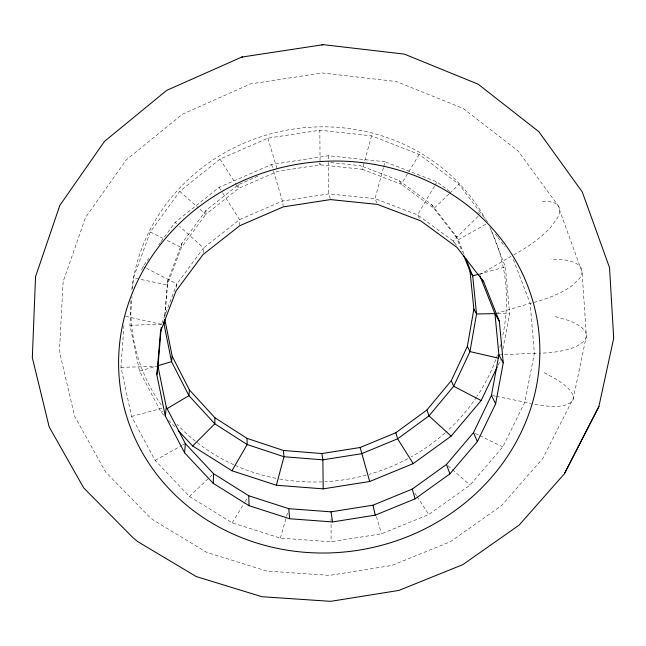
<?xml version="1.0" encoding="UTF-8"?>
<svg xmlns="http://www.w3.org/2000/svg" width="646" height="646" viewBox="0 0 646 646"><rect width="100%" height="100%" fill="white"/><g stroke="black" fill="none" stroke-linecap="round" stroke-linejoin="round"><path stroke-width="0.48" stroke-dasharray="3.23 2.42" d="M203.191 252.675L203.498 247.983L239.553 219.592L282.423 201.043L328.79 193.889L375.019 198.661L417.534 214.86L453.177 240.998L456.851 245.73M257.883 176.18L238.552 184.586L206.009 210.426L205.743 214.44L181.405 247.531L167.257 284.967L164.593 316.944M513.328 259.555L530.164 303.354L534.371 353.265L524.859 402.135L502.814 446.935L470.038 485.089L428.766 514.547L381.552 533.782L331.132 541.808L280.364 538.134L232.172 522.824L189.488 496.499L155.105 460.412L131.566 416.484L120.955 367.299L123.967 325.108M163.826 415.112L161.08 412.172L139.552 371.151L129.935 325.382L132.034 296.675M132.616 288.754L133.415 277.869L150.284 232.003L179.782 191.321L219.971 159.142L267.904 138.179L319.835 130.209L371.611 135.846L419.173 154.467L458.967 184.328L487.657 222.046M164.98 315.854L167.952 280.235L181.946 243.162L206.009 210.426M176.455 287.438L176.891 283.885L203.498 247.983L179.604 226.391M181.946 243.162L181.405 247.531L166.288 239.989M167.952 280.235L167.257 284.967L133.415 277.869M502.992 348.905L509.581 313.302L505.366 266.927L490.451 228.474M383.482 167.605L375.019 198.661L376.796 202.771M383.748 166.636L385.064 161.783L436.962 181.922L449.786 191.491M371.611 135.846L362.325 169.284L320.085 164.819L277.772 171.327L238.665 188.333L205.743 214.44L199.065 208.496M280.364 538.134L286.315 517.228M286.59 516.275L287.672 512.48M141.555 270.206L142.936 266.467L148.79 258.44M161.831 323.468L176.891 283.885L146.513 268.3M498.114 365.151L500.731 359.701M434.411 186.25L417.534 214.86L419.811 219.131M434.92 185.386L436.962 181.922M419.173 154.467L401.239 184.272L362.325 169.284L360.799 165.764L327.99 162.283M232.172 522.824L244.616 502.523M245.133 501.676L247.725 497.444M158.738 244.802L160.491 242.395M161.08 241.596L175.123 222.337L219.083 187.34L271.578 164.488L328.434 155.743L385.064 161.783M478.088 216.329L453.177 240.998L455.05 244.18M448.97 193.978L433.975 208.448L401.239 184.272L399.285 180.605L360.799 165.764M449.681 193.291L458.967 184.328M189.488 496.499L209.143 477.822M209.869 477.128L213.511 473.671M161.08 412.172L162.768 411.171M479.51 274.873L511.043 256.325M485.695 224.299L458.28 239.795L433.975 208.448L431.665 204.54L399.285 180.605M155.105 460.412L181.873 445.474M182.737 444.997L185.329 443.552M139.552 371.151L155.541 366.411M495.926 313.512L530.164 303.354A59.731 21.124 -13 0 0 572.259 285.524L579.446 278.547A58.528 20.704 -13 0 0 563.708 259.797L550.836 259.046M479.421 274.025L505.366 266.927M131.566 416.484L162.429 408.119M498.898 354.888L534.371 353.265A58.778 20.236 2.9 0 0 538.32 353.233M129.935 325.382L163.01 323.977M120.955 367.299L158.004 366.468M497.573 313.552L509.581 313.302M492.43 395.554L495.385 396.151M496.362 396.345L524.859 402.135A57.89 18.088 18.3 0 0 530.77 403.532M125.582 316.282L161.476 324.405M555.253 316.588L568.109 320.303A57.591 19.832 2.9 0 1 583.75 341.476L576.555 346.329A58.778 20.236 2.9 0 1 539.305 353.217M475.278 433.474L478.831 435.21M479.72 435.646L502.814 446.935M150.284 232.003L162.735 238.213M142.936 266.467L145.616 267.84M544.11 372.669L556.174 379.17A56.719 17.725 18.4 0 1 570.991 402.628L564.321 405.486A57.89 18.088 18.3 0 1 531.747 403.742M477.822 212.421L480.228 214.214M447.969 465.742L451.643 468.964M452.378 469.61L470.038 485.089M179.782 191.321L198.322 207.834M175.123 222.337L176.616 223.686M168.63 420.255L176.18 428.346M431.665 204.54L455.729 235.58L458.28 239.795L464.563 255.517M495.45 234.215L497.283 236.622M497.888 237.421L505.196 247.022M414.942 493.197L416.533 495.66M417.066 496.475L428.766 514.547M219.971 159.142L235.992 184.167M236.525 184.998L238.665 188.333L238.552 184.586M219.083 187.34L222.321 192.435M222.854 193.283L239.553 219.592L239.706 224.832M455.729 235.58L462.326 252.069M319.568 163.075L320.085 164.819L319.835 130.209M330.211 198.629L328.79 193.889L328.499 162.768M376.424 516.622L381.552 533.782M267.904 138.179L277.207 169.43M271.578 164.488L273.29 170.253M273.573 171.222L282.423 201.043L283.182 205.888M328.434 155.743L328.491 161.766M331.035 518.835L331.132 541.808M489.797 227.408A188.309 177.149 -11.4 0 1 502.281 337.737M500.593 344.528A188.309 177.149 -11.4 0 1 499.794 347.411M497.42 354.961A188.309 177.149 -11.4 0 1 496.104 358.708M495.757 359.636A188.309 177.149 -11.4 0 1 477.2 396.095M476.651 396.927A188.309 177.149 -11.4 0 1 445.692 432.368M444.941 433.03A188.309 177.149 -11.4 0 1 411.155 456.875M407.707 458.757A188.309 177.149 -11.4 0 1 369.092 474.325M366.258 475.109A188.309 177.149 -11.4 0 1 325.108 481.73M322.16 481.868A188.309 177.149 -11.4 0 1 277.764 478.646M275.842 478.274A188.309 177.149 -11.4 0 1 234.627 465.136M233.723 464.724A188.309 177.149 -11.4 0 1 196.15 441.824M195.375 441.202A188.309 177.149 -11.4 0 1 177.044 424.333M161.298 405.018A188.309 177.149 -11.4 0 1 130.96 299.914M131.784 289.828A188.309 177.149 -11.4 0 1 283.578 130.775A188.309 177.149 -11.4 0 1 485.17 218.526M542.349 201.77A59.456 20.163 -29.1 0 1 557.377 218.098L550.772 227.198A60.676 20.567 -29.1 0 1 513.61 254.912M63.114 281.745L59.634 347.605L59.916 353.451L74.629 416.266L105.508 471.895L149.735 517.228L153.239 520.03L206.712 552.362L266.637 571.032L329.525 575.392L391.888 565.436L450.375 541.744L501.724 505.463L542.858 458.297L573.39 398.13L586.374 336.009L582.062 272.039L557.74 205.105L518.011 150.857L462.988 108.342L396.394 81.541L322.201 72.974L250.39 83.932L182.35 114.269L126.131 160.014L85.538 217.5L63.114 281.745"/><path stroke-width="0.97" d="M482.102 279.153L483.66 281.721L499.318 321.191L503.25 362.85L495.627 403.863L477.354 441.614L449.891 473.873L415.12 498.841L375.229 515.153L332.577 521.928L289.674 518.754L249.065 505.697L213.261 483.353L213.511 473.671L185.329 443.552L166.288 407.077L158.004 366.468L161.225 327.409M164.924 319.802L172.167 356.196L189.383 389.885L214.948 417.8L214.795 423.816L192.653 445.99L178.239 430.551M213.261 483.353L184.627 452.862L185.329 443.552M189.383 389.885L188.947 395.659L214.795 423.816L247.192 444.537L283.982 456.738L322.871 459.831L361.51 453.726L397.621 438.804L429.001 415.887L453.686 386.251L469.965 351.594L476.554 313.996L472.694 275.858L465.669 258.287M184.627 452.862L165.263 415.919L156.833 374.761L160.628 330.187M166.991 408.668L188.947 395.659L171.529 361.663L164.011 323.937L164.262 320.941M165.263 415.919L166.288 407.077M172.167 356.196L171.529 361.663L158.359 365.571M156.833 374.761L158.004 366.468M164.011 323.937L164.609 319.673M214.948 417.8L247.006 438.351L283.408 450.464L321.886 453.549L360.121 447.508L395.845 432.723L426.893 410.024L451.288 380.655L467.373 346.321L473.865 309.071L470.013 271.296L463.788 255.727M213.511 473.671L248.767 495.757L288.754 508.677L331.002 511.842L373 505.18L412.277 489.087L446.499 464.45L473.502 432.61L491.453 395.352L498.898 354.888L494.973 313.795L479.881 275.802M598.85 406.625L613.7 338.294L609.541 267.654L582.288 191.991L538.804 131.663L478.153 84.182L404.404 54.119L323.323 44.663L241.741 57.082L166.692 90.375L104.482 141.393L59.852 205.363L35.554 276.633L32.324 357.658L49.161 426.885L83.714 487.932L132.745 537.472L137.55 541.518L196.303 576.579L261.945 596.726L330.695 601.337L398.848 590.436L462.811 564.644L519.093 525.158L564.394 473.776L598.85 406.625L564.394 473.776M192.653 445.99L231.946 470.756L276.375 485.251L283.982 456.738L283.408 450.464M160.345 332.109L176.011 290.991L203.062 254.548L239.731 225.712L283.336 206.865L330.494 199.582L377.506 204.419L420.716 220.843L456.924 247.361L483.66 281.721M276.375 485.251L323.21 488.861L369.714 481.496L413.214 463.602L451.142 436.139L481.141 400.552L497.242 366.968M231.946 470.756L247.192 444.537L247.006 438.351M478.46 274.284L472.694 275.858L470.013 271.296M321.684 44.962L323.323 44.663M241.741 57.082L242.533 57.009M495.571 313.593L476.554 313.996L473.865 309.071M498.236 358.118L469.965 351.594L467.373 346.321M481.141 400.552L453.686 386.251L451.288 380.655M451.142 436.139L429.001 415.887L426.893 410.024M413.214 463.602L397.621 438.804L395.845 432.723M494.973 313.795L499.318 321.191M498.898 354.888L503.25 362.85M491.453 395.352L495.627 403.863M473.502 432.61L477.354 441.614M446.499 464.45L449.891 473.873M369.714 481.496L360.121 447.508M412.277 489.087L415.12 498.841M373 505.18L375.229 515.153M321.886 453.549L322.871 459.831L323.21 488.861M331.002 511.842L332.577 521.928M288.754 508.677L289.674 518.754M248.767 495.757L249.065 505.697M214.294 524.439A211.218 195.342 -11.4 0 0 539.547 361.599A211.218 195.342 -11.4 0 0 233.836 185.063A211.218 195.342 -11.4 0 0 214.294 524.439"/></g></svg>
